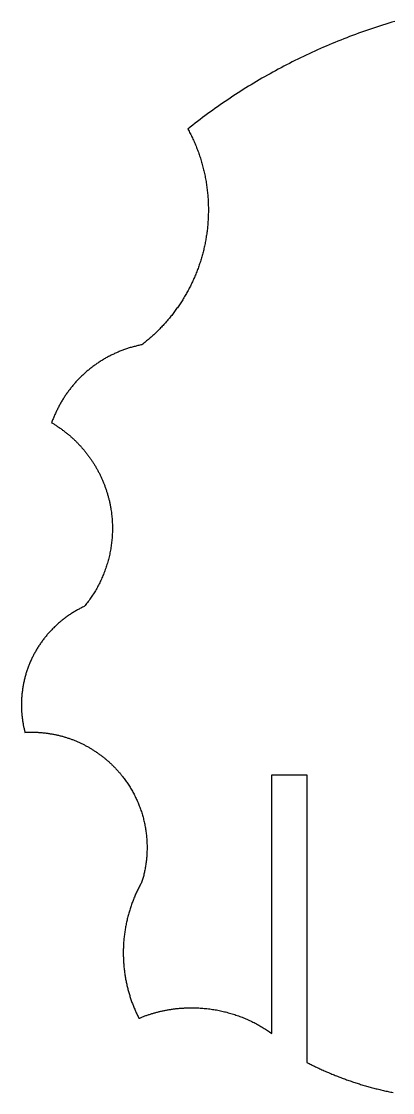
# Model space of a CAD drawing. Extents: x 25 to 747, y 34 to 1185.
# Drawn here: x 163.8 to 228.5, y 766.5 to 953 of the extents above; entities that cross this region are included whole.
import ezdxf

# ---------------------------------------------------------------- set-up
doc = ezdxf.new("R2010")
doc.units = 0
doc.layers.add('Default_Layer', color=1, linetype='CONTINUOUS')

msp = doc.modelspace()

# ---------------------------------------------------------------- linework, layer by layer
at = {"layer": 'Default_Layer'}
msp.add_lwpolyline([(228.86, 953), (228.32, 952.84), (227.79, 952.68), (227.26, 952.52), (226.73, 952.35), (226.2, 952.18), (225.68, 952.01), (225.15, 951.84), (224.63, 951.66), (224.1, 951.48), (223.58, 951.3), (223.06, 951.12), (222.54, 950.93), (222.02, 950.74), (221.51, 950.55), (220.99, 950.36), (220.48, 950.16), (219.96, 949.96), (219.45, 949.76), (218.94, 949.55), (218.43, 949.35), (217.93, 949.14), (217.42, 948.92), (216.92, 948.71), (216.41, 948.49), (215.91, 948.27), (215.41, 948.05), (214.91, 947.82), (214.42, 947.6), (213.92, 947.37), (213.43, 947.13), (212.93, 946.9), (212.44, 946.66), (211.95, 946.42), (211.46, 946.18), (210.97, 945.94), (210.49, 945.69), (210.01, 945.44), (209.52, 945.19), (209.04, 944.93), (208.56, 944.68), (208.08, 944.42), (207.61, 944.16), (207.13, 943.89), (206.66, 943.63), (206.19, 943.36), (205.72, 943.09), (205.25, 942.81), (204.78, 942.54), (204.32, 942.26), (203.86, 941.98), (203.39, 941.7), (202.93, 941.41), (202.47, 941.13), (202.02, 940.84), (201.56, 940.55), (201.11, 940.25), (200.66, 939.96), (200.21, 939.66), (199.76, 939.36), (199.31, 939.06), (198.87, 938.75), (198.42, 938.45), (197.98, 938.14), (197.54, 937.83), (197.1, 937.51), (196.67, 937.2), (196.23, 936.88), (195.8, 936.56), (195.37, 936.24), (194.94, 935.91), (194.51, 935.59), (194.09, 935.26), (193.66, 934.93), (193.24, 934.6), (192.82, 934.26), (192.93, 934.07), (193.03, 933.88), (193.13, 933.68), (193.23, 933.49), (193.33, 933.29), (193.43, 933.1), (193.53, 932.9), (193.62, 932.7), (193.71, 932.5), (193.81, 932.3), (193.9, 932.1), (193.99, 931.89), (194.07, 931.69), (194.16, 931.48), (194.24, 931.28), (194.33, 931.07), (194.41, 930.86), (194.49, 930.65), (194.57, 930.44), (194.65, 930.23), (194.72, 930.02), (194.79, 929.81), (194.87, 929.59), (194.94, 929.38), (195.01, 929.16), (195.08, 928.94), (195.14, 928.73), (195.21, 928.51), (195.27, 928.29), (195.33, 928.07), (195.39, 927.85), (195.45, 927.63), (195.51, 927.41), (195.56, 927.18), (195.61, 926.96), (195.66, 926.73), (195.71, 926.51), (195.76, 926.28), (195.81, 926.05), (195.85, 925.83), (195.9, 925.6), (195.94, 925.37), (195.98, 925.14), (196.02, 924.91), (196.05, 924.68), (196.09, 924.45), (196.12, 924.21), (196.15, 923.98), (196.18, 923.75), (196.2, 923.51), (196.23, 923.28), (196.25, 923.04), (196.28, 922.81), (196.29, 922.57), (196.31, 922.33), (196.33, 922.1), (196.34, 921.86), (196.36, 921.62), (196.37, 921.38), (196.37, 921.14), (196.38, 920.9), (196.39, 920.66), (196.39, 920.42), (196.39, 920.17), (196.39, 919.95), (196.39, 919.73), (196.38, 919.51), (196.38, 919.28), (196.37, 919.06), (196.36, 918.84), (196.35, 918.62), (196.34, 918.4), (196.32, 918.18), (196.31, 917.96), (196.29, 917.74), (196.27, 917.52), (196.25, 917.3), (196.23, 917.09), (196.21, 916.87), (196.18, 916.65), (196.16, 916.44), (196.13, 916.22), (196.1, 916), (196.07, 915.79), (196.03, 915.58), (196, 915.36), (195.96, 915.15), (195.93, 914.94), (195.89, 914.72), (195.85, 914.51), (195.81, 914.3), (195.76, 914.09), (195.72, 913.88), (195.67, 913.67), (195.62, 913.46), (195.58, 913.25), (195.52, 913.04), (195.47, 912.84), (195.42, 912.63), (195.36, 912.42), (195.31, 912.22), (195.25, 912.01), (195.19, 911.81), (195.13, 911.6), (195.07, 911.4), (195, 911.2), (194.94, 911), (194.87, 910.79), (194.8, 910.59), (194.73, 910.39), (194.66, 910.19), (194.59, 910), (194.52, 909.8), (194.44, 909.6), (194.37, 909.4), (194.29, 909.21), (194.21, 909.01), (194.13, 908.82), (194.05, 908.62), (193.96, 908.43), (193.88, 908.24), (193.79, 908.04), (193.71, 907.85), (193.62, 907.66), (193.53, 907.47), (193.44, 907.28), (193.35, 907.09), (193.25, 906.91), (193.16, 906.72), (193.06, 906.53), (192.96, 906.35), (192.86, 906.16), (192.76, 905.98), (192.66, 905.8), (192.56, 905.61), (192.46, 905.43), (192.35, 905.25), (192.25, 905.07), (192.14, 904.89), (192.03, 904.71), (191.92, 904.54), (191.81, 904.36), (191.7, 904.18), (191.58, 904.01), (191.47, 903.84), (191.35, 903.66), (191.23, 903.49), (191.11, 903.32), (191, 903.15), (190.87, 902.98), (190.75, 902.81), (190.63, 902.64), (190.5, 902.47), (190.38, 902.31), (190.25, 902.14), (190.12, 901.98), (190, 901.81), (189.87, 901.65), (189.73, 901.49), (189.6, 901.33), (189.47, 901.17), (189.33, 901.01), (189.2, 900.85), (189.06, 900.69), (188.92, 900.54), (188.79, 900.38), (188.65, 900.23), (188.5, 900.07), (188.36, 899.92), (188.22, 899.77), (188.07, 899.62), (187.93, 899.47), (187.78, 899.32), (187.64, 899.17), (187.49, 899.03), (187.34, 898.88), (187.19, 898.74), (187.04, 898.59), (186.88, 898.45), (186.73, 898.31), (186.58, 898.17), (186.42, 898.03), (186.26, 897.89), (186.11, 897.75), (185.95, 897.62), (185.79, 897.48), (185.63, 897.35), (185.47, 897.21), (185.3, 897.08), (185.14, 896.95), (184.98, 896.82), (184.81, 896.69), (184.64, 896.66), (184.47, 896.62), (184.3, 896.58), (184.13, 896.55), (183.96, 896.51), (183.79, 896.46), (183.62, 896.42), (183.45, 896.38), (183.28, 896.33), (183.11, 896.29), (182.95, 896.24), (182.78, 896.19), (182.62, 896.14), (182.45, 896.09), (182.29, 896.03), (182.13, 895.98), (181.96, 895.92), (181.8, 895.87), (181.64, 895.81), (181.48, 895.75), (181.32, 895.69), (181.16, 895.63), (181, 895.56), (180.84, 895.5), (180.68, 895.43), (180.53, 895.36), (180.37, 895.3), (180.22, 895.23), (180.06, 895.16), (179.91, 895.08), (179.75, 895.01), (179.6, 894.94), (179.45, 894.86), (179.3, 894.79), (179.15, 894.71), (179, 894.63), (178.85, 894.55), (178.7, 894.47), (178.55, 894.39), (178.41, 894.3), (178.26, 894.22), (178.12, 894.13), (177.97, 894.04), (177.83, 893.96), (177.69, 893.87), (177.54, 893.78), (177.4, 893.69), (177.26, 893.59), (177.12, 893.5), (176.98, 893.41), (176.84, 893.31), (176.71, 893.21), (176.57, 893.12), (176.44, 893.02), (176.3, 892.92), (176.17, 892.82), (176.03, 892.71), (175.9, 892.61), (175.77, 892.51), (175.64, 892.4), (175.51, 892.29), (175.38, 892.19), (175.25, 892.08), (175.13, 891.97), (175, 891.86), (174.88, 891.75), (174.75, 891.64), (174.63, 891.52), (174.51, 891.41), (174.38, 891.29), (174.26, 891.18), (174.14, 891.06), (174.03, 890.94), (173.91, 890.82), (173.79, 890.7), (173.68, 890.58), (173.56, 890.46), (173.45, 890.34), (173.33, 890.21), (173.22, 890.09), (173.11, 889.96), (173, 889.83), (172.89, 889.71), (172.78, 889.58), (172.68, 889.45), (172.57, 889.32), (172.47, 889.19), (172.36, 889.06), (172.26, 888.92), (172.16, 888.79), (172.06, 888.66), (171.96, 888.52), (171.86, 888.38), (171.76, 888.25), (171.66, 888.11), (171.57, 887.97), (171.47, 887.83), (171.38, 887.69), (171.29, 887.55), (171.2, 887.41), (171.11, 887.26), (171.02, 887.12), (170.93, 886.98), (170.84, 886.83), (170.76, 886.68), (170.67, 886.54), (170.59, 886.39), (170.51, 886.24), (170.42, 886.09), (170.34, 885.94), (170.27, 885.79), (170.19, 885.64), (170.11, 885.49), (170.04, 885.33), (169.96, 885.18), (169.89, 885.03), (169.82, 884.87), (169.75, 884.72), (169.68, 884.56), (169.61, 884.4), (169.54, 884.24), (169.47, 884.09), (169.41, 883.93), (169.35, 883.77), (169.28, 883.61), (169.22, 883.44), (169.16, 883.28), (169.1, 883.12), (169.23, 883.05), (169.35, 882.97), (169.47, 882.9), (169.6, 882.82), (169.72, 882.74), (169.84, 882.67), (169.96, 882.59), (170.08, 882.51), (170.2, 882.43), (170.32, 882.35), (170.44, 882.27), (170.56, 882.18), (170.68, 882.1), (170.79, 882.02), (170.91, 881.93), (171.02, 881.85), (171.14, 881.76), (171.25, 881.68), (171.37, 881.59), (171.48, 881.5), (171.59, 881.41), (171.7, 881.32), (171.82, 881.23), (171.93, 881.14), (172.04, 881.05), (172.15, 880.96), (172.25, 880.87), (172.36, 880.77), (172.47, 880.68), (172.58, 880.58), (172.68, 880.49), (172.79, 880.39), (172.89, 880.29), (173, 880.2), (173.1, 880.1), (173.2, 880), (173.3, 879.9), (173.41, 879.8), (173.51, 879.7), (173.61, 879.6), (173.71, 879.49), (173.8, 879.39), (173.9, 879.29), (174, 879.18), (174.1, 879.08), (174.19, 878.97), (174.29, 878.87), (174.38, 878.76), (174.48, 878.65), (174.57, 878.54), (174.66, 878.44), (174.75, 878.33), (174.84, 878.22), (174.93, 878.11), (175.02, 878), (175.11, 877.88), (175.2, 877.77), (175.29, 877.66), (175.37, 877.54), (175.46, 877.43), (175.54, 877.32), (175.63, 877.2), (175.71, 877.08), (175.79, 876.97), (175.88, 876.85), (175.96, 876.73), (176.04, 876.62), (176.12, 876.5), (176.2, 876.38), (176.27, 876.26), (176.35, 876.14), (176.43, 876.02), (176.5, 875.89), (176.58, 875.77), (176.65, 875.65), (176.73, 875.53), (176.8, 875.4), (176.87, 875.28), (176.94, 875.15), (177.01, 875.03), (177.08, 874.9), (177.15, 874.78), (177.22, 874.65), (177.28, 874.52), (177.35, 874.39), (177.41, 874.27), (177.48, 874.14), (177.54, 874.01), (177.6, 873.88), (177.67, 873.75), (177.73, 873.61), (177.79, 873.48), (177.85, 873.35), (177.9, 873.22), (177.96, 873.09), (178.02, 872.95), (178.07, 872.82), (178.13, 872.68), (178.18, 872.55), (178.24, 872.41), (178.29, 872.28), (178.34, 872.14), (178.39, 872), (178.44, 871.87), (178.49, 871.73), (178.54, 871.59), (178.58, 871.45), (178.63, 871.31), (178.68, 871.17), (178.72, 871.03), (178.76, 870.89), (178.81, 870.75), (178.85, 870.61), (178.89, 870.47), (178.93, 870.33), (178.97, 870.18), (179, 870.04), (179.04, 869.9), (179.08, 869.75), (179.11, 869.61), (179.15, 869.46), (179.18, 869.32), (179.21, 869.17), (179.24, 869.03), (179.27, 868.88), (179.3, 868.73), (179.33, 868.59), (179.36, 868.44), (179.4, 868.23), (179.43, 868.01), (179.46, 867.79), (179.5, 867.57), (179.53, 867.35), (179.55, 867.12), (179.58, 866.89), (179.6, 866.65), (179.62, 866.42), (179.64, 866.18), (179.65, 865.94), (179.66, 865.7), (179.67, 865.46), (179.68, 865.21), (179.68, 864.97), (179.68, 864.72), (179.68, 864.48), (179.68, 864.24), (179.67, 864), (179.66, 863.76), (179.65, 863.52), (179.64, 863.28), (179.62, 863.04), (179.6, 862.8), (179.58, 862.56), (179.55, 862.33), (179.52, 862.09), (179.49, 861.86), (179.46, 861.62), (179.43, 861.39), (179.39, 861.16), (179.35, 860.93), (179.3, 860.69), (179.26, 860.47), (179.21, 860.24), (179.16, 860.01), (179.11, 859.78), (179.05, 859.56), (179, 859.33), (178.94, 859.11), (178.88, 858.88), (178.81, 858.66), (178.74, 858.44), (178.68, 858.22), (178.6, 858), (178.53, 857.79), (178.45, 857.57), (178.38, 857.35), (178.3, 857.14), (178.21, 856.93), (178.13, 856.71), (178.04, 856.5), (177.95, 856.29), (177.86, 856.08), (177.77, 855.88), (177.67, 855.67), (177.57, 855.47), (177.48, 855.26), (177.37, 855.06), (177.27, 854.86), (177.16, 854.66), (177.06, 854.46), (176.95, 854.26), (176.83, 854.07), (176.72, 853.87), (176.6, 853.68), (176.49, 853.49), (176.37, 853.3), (176.24, 853.11), (176.12, 852.92), (175.99, 852.74), (175.87, 852.55), (175.74, 852.37), (175.61, 852.19), (175.47, 852.01), (175.34, 851.83), (175.2, 851.65), (175.06, 851.48), (174.92, 851.3), (174.78, 851.13), (174.63, 851.06), (174.48, 850.98), (174.32, 850.91), (174.18, 850.83), (174.03, 850.75), (173.88, 850.67), (173.73, 850.59), (173.58, 850.51), (173.44, 850.43), (173.29, 850.35), (173.15, 850.26), (173, 850.18), (172.86, 850.09), (172.72, 850), (172.58, 849.91), (172.44, 849.82), (172.3, 849.73), (172.16, 849.64), (172.03, 849.54), (171.89, 849.45), (171.75, 849.35), (171.62, 849.25), (171.48, 849.15), (171.35, 849.05), (171.22, 848.95), (171.09, 848.85), (170.96, 848.75), (170.83, 848.64), (170.7, 848.54), (170.57, 848.43), (170.45, 848.33), (170.32, 848.22), (170.2, 848.11), (170.08, 848), (169.95, 847.89), (169.83, 847.77), (169.71, 847.66), (169.59, 847.55), (169.47, 847.43), (169.36, 847.32), (169.24, 847.2), (169.13, 847.08), (169.01, 846.96), (168.9, 846.84), (168.79, 846.72), (168.68, 846.6), (168.57, 846.47), (168.46, 846.35), (168.35, 846.22), (168.24, 846.1), (168.14, 845.97), (168.03, 845.84), (167.93, 845.72), (167.83, 845.59), (167.73, 845.46), (167.63, 845.32), (167.53, 845.19), (167.43, 845.06), (167.33, 844.93), (167.24, 844.79), (167.14, 844.65), (167.05, 844.52), (166.96, 844.38), (166.87, 844.24), (166.78, 844.1), (166.69, 843.96), (166.6, 843.82), (166.52, 843.68), (166.43, 843.54), (166.35, 843.4), (166.27, 843.25), (166.19, 843.11), (166.11, 842.96), (166.03, 842.82), (165.95, 842.67), (165.88, 842.52), (165.8, 842.38), (165.73, 842.23), (165.66, 842.08), (165.59, 841.93), (165.52, 841.78), (165.45, 841.62), (165.38, 841.47), (165.32, 841.32), (165.25, 841.16), (165.19, 841.01), (165.13, 840.85), (165.07, 840.7), (165.01, 840.54), (164.95, 840.39), (164.89, 840.23), (164.84, 840.07), (164.79, 839.91), (164.73, 839.75), (164.68, 839.59), (164.63, 839.43), (164.59, 839.27), (164.54, 839.11), (164.5, 838.94), (164.45, 838.78), (164.41, 838.62), (164.37, 838.45), (164.33, 838.29), (164.29, 838.12), (164.26, 837.96), (164.22, 837.79), (164.19, 837.62), (164.16, 837.45), (164.13, 837.29), (164.1, 837.12), (164.07, 836.95), (164.04, 836.78), (164.02, 836.61), (164, 836.44), (163.98, 836.27), (163.96, 836.09), (163.94, 835.92), (163.92, 835.75), (163.91, 835.58), (163.89, 835.4), (163.88, 835.23), (163.87, 835.06), (163.86, 834.88), (163.85, 834.71), (163.85, 834.53), (163.84, 834.36), (163.84, 834.18), (163.84, 834), (163.84, 833.84), (163.84, 833.68), (163.85, 833.52), (163.85, 833.36), (163.86, 833.21), (163.87, 833.05), (163.87, 832.89), (163.88, 832.73), (163.89, 832.58), (163.91, 832.42), (163.92, 832.27), (163.93, 832.11), (163.95, 831.96), (163.97, 831.8), (163.98, 831.65), (164, 831.5), (164.02, 831.35), (164.05, 831.2), (164.07, 831.05), (164.09, 830.9), (164.12, 830.75), (164.14, 830.61), (164.17, 830.46), (164.2, 830.32), (164.23, 830.17), (164.26, 830.03), (164.29, 829.89), (164.32, 829.75), (164.36, 829.61), (164.39, 829.47), (164.43, 829.33), (164.46, 829.2), (164.6, 829.21), (164.73, 829.21), (164.88, 829.22), (165.02, 829.22), (165.17, 829.23), (165.32, 829.23), (165.47, 829.23), (165.63, 829.23), (165.78, 829.23), (165.93, 829.23), (166.08, 829.23), (166.23, 829.22), (166.38, 829.22), (166.52, 829.21), (166.67, 829.21), (166.82, 829.2), (166.97, 829.19), (167.12, 829.18), (167.27, 829.17), (167.41, 829.15), (167.56, 829.14), (167.71, 829.13), (167.85, 829.11), (168, 829.09), (168.15, 829.08), (168.29, 829.06), (168.44, 829.04), (168.58, 829.02), (168.73, 828.99), (168.87, 828.97), (169.01, 828.95), (169.16, 828.92), (169.3, 828.9), (169.44, 828.87), (169.59, 828.84), (169.73, 828.81), (169.87, 828.78), (170.01, 828.75), (170.15, 828.72), (170.29, 828.69), (170.43, 828.65), (170.57, 828.62), (170.71, 828.58), (170.85, 828.54), (170.99, 828.51), (171.13, 828.47), (171.27, 828.43), (171.4, 828.39), (171.54, 828.35), (171.68, 828.3), (171.81, 828.26), (171.95, 828.21), (172.09, 828.17), (172.22, 828.12), (172.36, 828.08), (172.49, 828.03), (172.62, 827.98), (172.76, 827.93), (172.89, 827.88), (173.02, 827.82), (173.15, 827.77), (173.29, 827.72), (173.42, 827.66), (173.55, 827.61), (173.68, 827.55), (173.81, 827.49), (173.94, 827.43), (174.06, 827.38), (174.19, 827.32), (174.32, 827.25), (174.45, 827.19), (174.57, 827.13), (174.7, 827.07), (174.83, 827), (174.95, 826.94), (175.08, 826.87), (175.2, 826.8), (175.32, 826.74), (175.45, 826.67), (175.57, 826.6), (175.69, 826.53), (175.81, 826.46), (175.93, 826.38), (176.05, 826.31), (176.17, 826.24), (176.29, 826.16), (176.41, 826.09), (176.53, 826.01), (176.65, 825.93), (176.77, 825.86), (176.88, 825.78), (177, 825.7), (177.11, 825.62), (177.23, 825.54), (177.34, 825.46), (177.46, 825.37), (177.57, 825.29), (177.68, 825.21), (177.8, 825.12), (177.91, 825.03), (178.02, 824.95), (178.13, 824.86), (178.24, 824.77), (178.35, 824.68), (178.45, 824.6), (178.56, 824.51), (178.67, 824.41), (178.78, 824.32), (178.88, 824.23), (178.99, 824.14), (179.09, 824.04), (179.19, 823.95), (179.3, 823.85), (179.4, 823.76), (179.5, 823.66), (179.6, 823.56), (179.7, 823.47), (179.8, 823.37), (179.9, 823.27), (180, 823.17), (180.1, 823.07), (180.2, 822.96), (180.29, 822.86), (180.39, 822.76), (180.48, 822.66), (180.58, 822.55), (180.67, 822.45), (180.77, 822.34), (180.86, 822.23), (180.95, 822.13), (181.04, 822.02), (181.13, 821.91), (181.22, 821.8), (181.31, 821.69), (181.4, 821.58), (181.49, 821.47), (181.61, 821.31), (181.73, 821.15), (181.85, 820.99), (181.97, 820.83), (182.08, 820.67), (182.2, 820.5), (182.31, 820.34), (182.42, 820.17), (182.53, 820), (182.64, 819.83), (182.75, 819.66), (182.85, 819.48), (182.96, 819.31), (183.06, 819.14), (183.16, 818.96), (183.26, 818.78), (183.35, 818.6), (183.45, 818.42), (183.54, 818.24), (183.63, 818.06), (183.72, 817.88), (183.81, 817.69), (183.9, 817.51), (183.98, 817.32), (184.06, 817.14), (184.14, 816.95), (184.22, 816.76), (184.3, 816.57), (184.37, 816.38), (184.45, 816.18), (184.52, 815.99), (184.59, 815.8), (184.65, 815.6), (184.72, 815.4), (184.78, 815.21), (184.84, 815.01), (184.9, 814.81), (184.96, 814.61), (185.02, 814.41), (185.07, 814.21), (185.12, 814.01), (185.17, 813.8), (185.22, 813.6), (185.26, 813.39), (185.31, 813.19), (185.35, 812.98), (185.39, 812.77), (185.42, 812.57), (185.46, 812.36), (185.49, 812.15), (185.52, 811.94), (185.55, 811.73), (185.57, 811.52), (185.6, 811.3), (185.62, 811.09), (185.64, 810.88), (185.66, 810.66), (185.67, 810.45), (185.68, 810.23), (185.69, 810.02), (185.7, 809.8), (185.71, 809.58), (185.71, 809.36), (185.71, 809.14), (185.71, 808.94), (185.71, 808.74), (185.7, 808.54), (185.7, 808.34), (185.69, 808.13), (185.68, 807.93), (185.66, 807.73), (185.65, 807.54), (185.63, 807.34), (185.61, 807.14), (185.59, 806.94), (185.57, 806.75), (185.55, 806.55), (185.52, 806.36), (185.5, 806.17), (185.47, 805.97), (185.43, 805.78), (185.4, 805.59), (185.37, 805.41), (185.33, 805.22), (185.29, 805.03), (185.25, 804.85), (185.21, 804.66), (185.17, 804.48), (185.13, 804.3), (185.08, 804.12), (185.03, 803.94), (184.98, 803.76), (184.93, 803.59), (184.88, 803.41), (184.83, 803.24), (184.77, 803.07), (184.68, 802.9), (184.59, 802.74), (184.49, 802.57), (184.4, 802.4), (184.32, 802.23), (184.23, 802.06), (184.14, 801.89), (184.06, 801.71), (183.97, 801.54), (183.89, 801.36), (183.81, 801.19), (183.73, 801.01), (183.65, 800.84), (183.57, 800.66), (183.5, 800.48), (183.42, 800.3), (183.35, 800.12), (183.28, 799.93), (183.21, 799.75), (183.14, 799.57), (183.07, 799.38), (183, 799.2), (182.94, 799.01), (182.88, 798.83), (182.81, 798.64), (182.75, 798.45), (182.69, 798.26), (182.64, 798.07), (182.58, 797.88), (182.52, 797.69), (182.47, 797.5), (182.42, 797.3), (182.37, 797.11), (182.32, 796.92), (182.27, 796.72), (182.23, 796.52), (182.18, 796.33), (182.14, 796.13), (182.1, 795.93), (182.06, 795.74), (182.02, 795.54), (181.98, 795.34), (181.95, 795.14), (181.91, 794.94), (181.88, 794.73), (181.85, 794.53), (181.82, 794.33), (181.79, 794.13), (181.77, 793.92), (181.74, 793.72), (181.72, 793.51), (181.7, 793.31), (181.68, 793.1), (181.66, 792.9), (181.64, 792.69), (181.63, 792.48), (181.62, 792.27), (181.61, 792.07), (181.6, 791.86), (181.59, 791.65), (181.58, 791.44), (181.58, 791.23), (181.58, 791.02), (181.57, 790.81), (181.58, 790.61), (181.58, 790.42), (181.58, 790.22), (181.59, 790.03), (181.59, 789.84), (181.6, 789.64), (181.61, 789.45), (181.62, 789.26), (181.63, 789.07), (181.65, 788.88), (181.66, 788.68), (181.68, 788.49), (181.7, 788.3), (181.72, 788.11), (181.74, 787.93), (181.76, 787.74), (181.78, 787.55), (181.81, 787.36), (181.83, 787.17), (181.86, 786.99), (181.89, 786.8), (181.92, 786.62), (181.95, 786.43), (181.99, 786.25), (182.02, 786.06), (182.06, 785.88), (182.09, 785.7), (182.13, 785.51), (182.17, 785.33), (182.21, 785.15), (182.25, 784.97), (182.3, 784.79), (182.34, 784.61), (182.39, 784.43), (182.43, 784.25), (182.48, 784.08), (182.53, 783.9), (182.58, 783.72), (182.63, 783.55), (182.69, 783.37), (182.74, 783.2), (182.8, 783.03), (182.85, 782.85), (182.91, 782.68), (182.97, 782.51), (183.03, 782.34), (183.09, 782.17), (183.16, 782), (183.22, 781.83), (183.28, 781.67), (183.35, 781.5), (183.42, 781.33), (183.49, 781.17), (183.56, 781), (183.63, 780.84), (183.7, 780.68), (183.77, 780.52), (183.84, 780.36), (183.92, 780.2), (184, 780.04), (184.07, 779.88), (184.15, 779.72), (184.23, 779.56), (184.31, 779.41), (184.44, 779.46), (184.57, 779.51), (184.69, 779.57), (184.82, 779.62), (184.95, 779.67), (185.08, 779.72), (185.22, 779.77), (185.35, 779.82), (185.48, 779.87), (185.61, 779.91), (185.75, 779.96), (185.88, 780.01), (186.02, 780.05), (186.15, 780.1), (186.29, 780.14), (186.42, 780.18), (186.56, 780.23), (186.7, 780.27), (186.84, 780.31), (186.97, 780.35), (187.11, 780.39), (187.25, 780.42), (187.39, 780.46), (187.53, 780.5), (187.68, 780.53), (187.82, 780.57), (187.96, 780.6), (188.1, 780.63), (188.24, 780.67), (188.39, 780.7), (188.53, 780.73), (188.68, 780.76), (188.82, 780.79), (188.97, 780.82), (189.11, 780.84), (189.26, 780.87), (189.4, 780.9), (189.55, 780.92), (189.7, 780.94), (189.85, 780.97), (189.99, 780.99), (190.14, 781.01), (190.29, 781.03), (190.44, 781.05), (190.59, 781.07), (190.74, 781.09), (190.89, 781.1), (191.04, 781.12), (191.19, 781.13), (191.34, 781.15), (191.5, 781.16), (191.65, 781.17), (191.8, 781.18), (191.95, 781.19), (192.1, 781.2), (192.26, 781.21), (192.41, 781.22), (192.56, 781.22), (192.72, 781.23), (192.87, 781.23), (193.03, 781.24), (193.18, 781.24), (193.34, 781.24), (193.49, 781.24), (193.74, 781.24), (193.98, 781.24), (194.22, 781.23), (194.47, 781.22), (194.71, 781.21), (194.95, 781.2), (195.19, 781.18), (195.43, 781.16), (195.67, 781.14), (195.91, 781.12), (196.15, 781.1), (196.39, 781.07), (196.62, 781.04), (196.86, 781.01), (197.1, 780.97), (197.33, 780.94), (197.56, 780.9), (197.8, 780.86), (198.03, 780.81), (198.26, 780.77), (198.49, 780.72), (198.72, 780.67), (198.95, 780.62), (199.18, 780.56), (199.4, 780.51), (199.63, 780.45), (199.85, 780.39), (200.08, 780.32), (200.3, 780.26), (200.52, 780.19), (200.75, 780.12), (200.97, 780.05), (201.19, 779.98), (201.4, 779.9), (201.62, 779.83), (201.84, 779.75), (202.05, 779.67), (202.27, 779.58), (202.48, 779.5), (202.69, 779.41), (202.9, 779.32), (203.11, 779.23), (203.32, 779.14), (203.53, 779.04), (203.74, 778.95), (203.94, 778.85), (204.14, 778.75), (204.35, 778.65), (204.55, 778.54), (204.75, 778.44), (204.95, 778.33), (205.15, 778.22), (205.34, 778.11), (205.54, 777.99), (205.73, 777.88), (205.93, 777.76), (206.12, 777.64), (206.31, 777.52), (206.5, 777.4), (206.68, 777.28), (206.87, 777.15), (207.05, 777.03), (207.24, 776.9), (207.42, 776.77), (207.42, 821.8), (213.56, 821.8), (213.56, 771.71), (213.75, 771.62), (213.93, 771.52), (214.11, 771.43), (214.3, 771.34), (214.48, 771.25), (214.67, 771.16), (214.86, 771.07), (215.04, 770.98), (215.23, 770.89), (215.42, 770.8), (215.61, 770.71), (215.79, 770.62), (215.98, 770.54), (216.17, 770.45), (216.36, 770.36), (216.55, 770.28), (216.75, 770.19), (216.94, 770.11), (217.13, 770.03), (217.32, 769.95), (217.51, 769.86), (217.71, 769.78), (217.9, 769.7), (218.1, 769.62), (218.29, 769.54), (218.49, 769.46), (218.68, 769.39), (218.88, 769.31), (219.08, 769.23), (219.27, 769.16), (219.47, 769.08), (219.67, 769.01), (219.87, 768.93), (220.07, 768.86), (220.27, 768.79), (220.46, 768.72), (220.67, 768.65), (220.87, 768.58), (221.07, 768.51), (221.27, 768.44), (221.47, 768.37), (221.67, 768.3), (221.88, 768.24), (222.08, 768.17), (222.28, 768.1), (222.49, 768.04), (222.69, 767.98), (222.9, 767.91), (223.1, 767.85), (223.31, 767.79), (223.51, 767.73), (223.72, 767.67), (223.93, 767.61), (224.13, 767.55), (224.34, 767.49), (224.55, 767.43), (224.76, 767.37), (224.97, 767.32), (225.17, 767.26), (225.38, 767.21), (225.59, 767.15), (225.8, 767.1), (226.02, 767.05), (226.23, 767), (226.44, 766.95), (226.65, 766.89), (226.86, 766.85), (227.07, 766.8), (227.29, 766.75), (227.5, 766.7), (227.71, 766.65), (227.93, 766.61), (228.14, 766.56), (228.36, 766.52), (228.57, 766.48)], dxfattribs=at)

doc.saveas('drawing.dxf')
